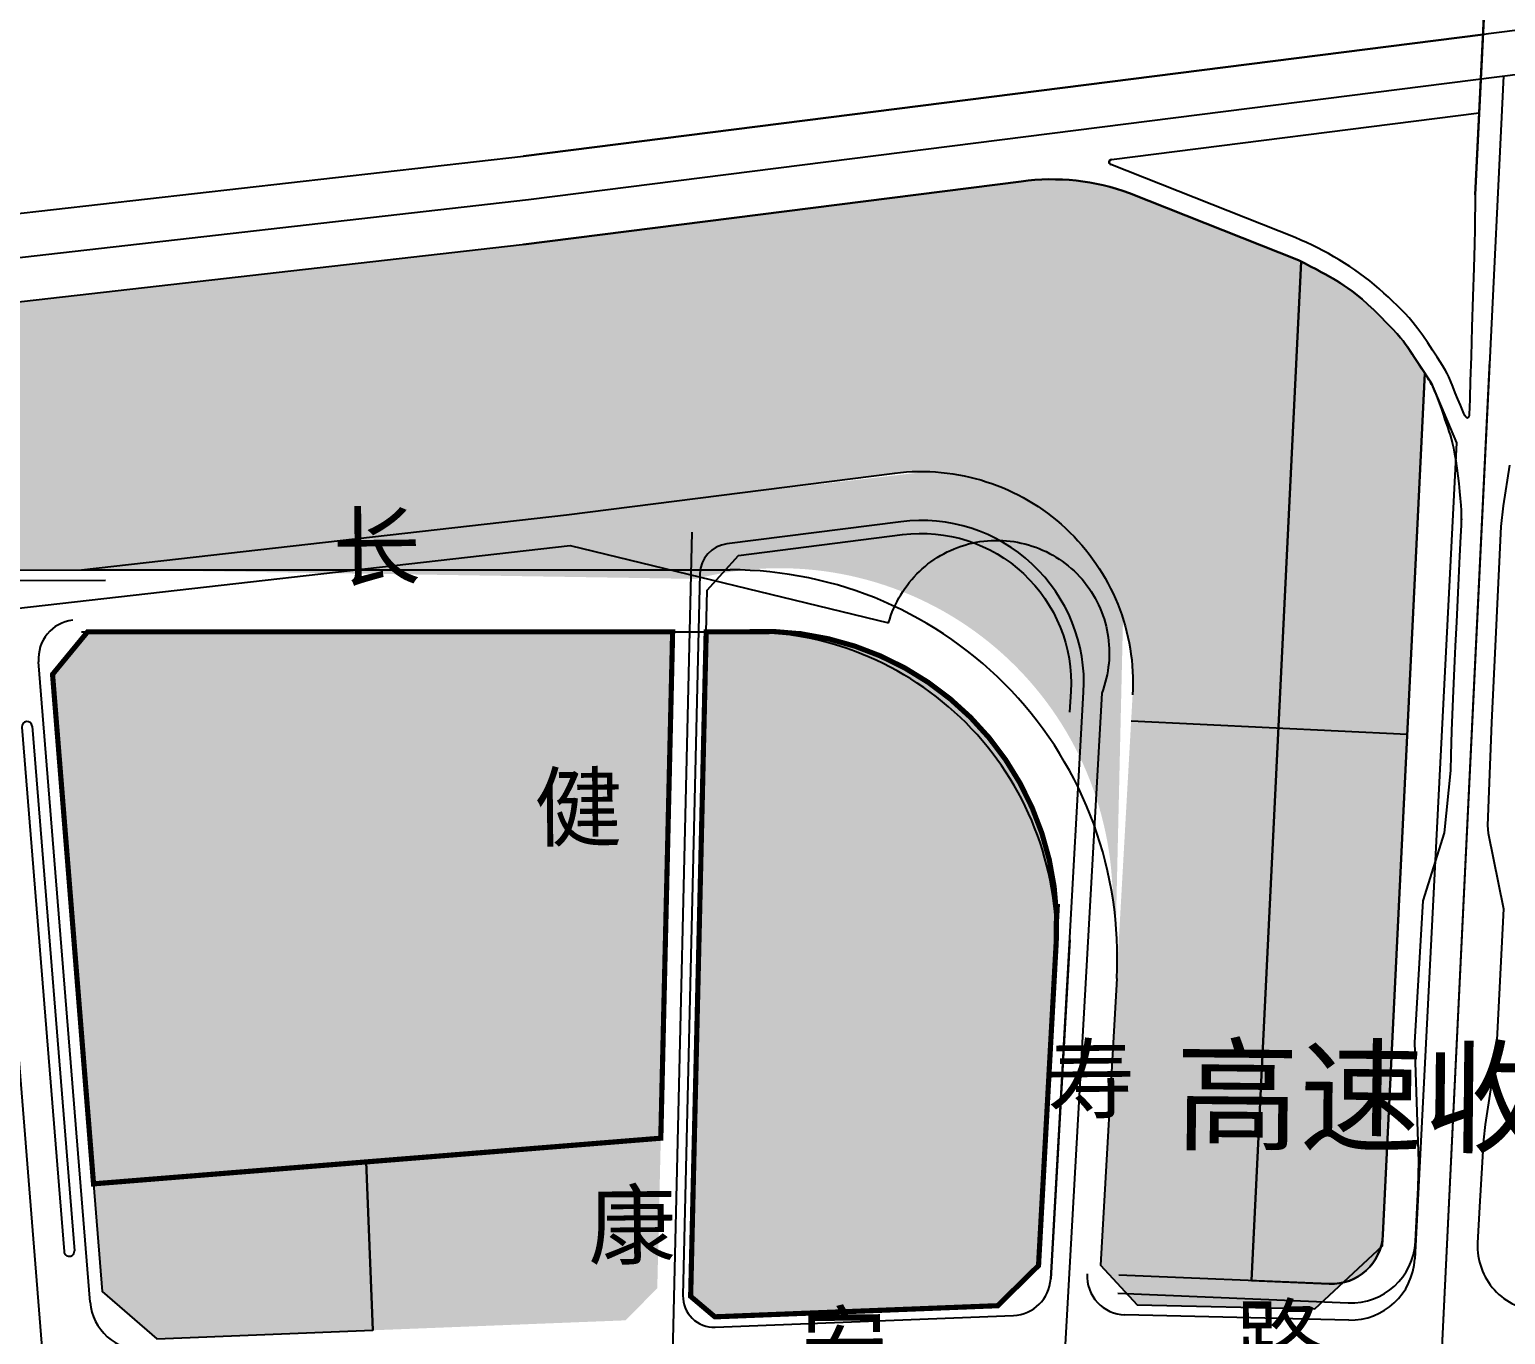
# Model space of a CAD drawing. Extents: x 2442 to 11417, y 1140 to 9206.
# Drawn here: x 5853 to 6425, y 7483 to 7989 of the extents above; entities that cross this region are included whole.
import ezdxf

# ---------------------------------------------------------------- set-up
doc = ezdxf.new("R2010")
doc.units = 0
doc.header["$LTSCALE"] = 1000
doc.header["$MEASUREMENT"] = 0
for name, pattern in [('CENTER', [50.800000000000004, 31.75, -6.35, 6.35, -6.35]), ('CENTER2', [28.575000000000003, 19.05, -3.175, 3.175, -3.175]), ('DASHDOT', [25.4, 12.7, -6.35, 0, -6.35])]:
    doc.linetypes.add(name, pattern=pattern)
for name, color, linetype in [('08-G22-防护绿地', 104, 'Continuous'), ('a-dlcenter', 1, 'CENTER'), ('DIM2', 5, 'Continuous'), ('DL-ZX', 1, 'Continuous'), ('FGX', 212, 'Continuous'), ('RD-中线', 7, 'DASHDOT'), ('RD-侧石线', 5, 'Continuous'), ('RD-红线', 1, 'Continuous'), ('RD-绿线', 3, 'Continuous'), ('YD-B1', 240, 'Continuous'), ('YD-G1', 100, 'Continuous'), ('YD-G2', 94, 'Continuous'), ('YD-U9', 144, 'Continuous'), ('用地线', 5, 'Continuous'), ('路名', 7, 'Continuous'), ('道路', 7, 'Continuous'), ('道路红线', 12, 'Continuous')]:
    doc.layers.add(name, color=color, linetype=linetype)
doc.styles.add('黑体', font='simhei.ttf')

msp = doc.modelspace()

# ---------------------------------------------------------------- hatches: boundary and pattern name
at = {"layer": '08-G22-防护绿地'}
h = msp.add_hatch(color=256, dxfattribs=at)
edge = h.paths.add_edge_path()
edge.add_line((6394.131728670283, 7855.824916985051), (6393.057483999981, 7857.480729000185))
edge.add_line((6393.057483999981, 7857.480729000185), (6391.814799000034, 7859.37088499943))
edge.add_line((6391.814799000034, 7859.37088499943), (6390.52870600007, 7861.314962999895))
edge.add_line((6390.52870600007, 7861.314962999895), (6389.297599999922, 7863.173597999256))
edge.add_line((6389.297599999922, 7863.173597999256), (6388.219879999702, 7864.807422999429))
edge.add_line((6388.219879999702, 7864.807422999429), (6387.352353999926, 7866.128289000077))
edge.add_line((6387.352353999926, 7866.128289000077), (6386.585489999965, 7867.25291500007))
edge.add_line((6386.585489999965, 7867.25291500007), (6385.768168000031, 7868.34923599988))
edge.add_line((6385.768168000031, 7868.34923599988), (6384.74926899996, 7869.585188000011))
edge.add_line((6384.74926899996, 7869.585188000011), (6383.377673999941, 7871.128707000045))
edge.add_line((6383.377673999941, 7871.128707000045), (6381.5512649999, 7873.092963000311))
edge.add_line((6381.5512649999, 7873.092963000311), (6379.363942000044, 7875.372061999922))
edge.add_line((6379.363942000044, 7875.372061999922), (6376.958604999891, 7877.805349000303))
edge.add_line((6376.958604999891, 7877.805349000303), (6374.478154999975, 7880.232164000206))
edge.add_line((6374.478154999975, 7880.232164000206), (6372.065492000043, 7882.491850999627))
edge.add_line((6372.065492000043, 7882.491850999627), (6369.837647999913, 7884.457055000142))
edge.add_line((6369.837647999913, 7884.457055000142), (6367.808169999993, 7886.133642999889))
edge.add_line((6367.808169999993, 7886.133642999889), (6365.964738000021, 7887.560783999948))
edge.add_line((6365.964738000021, 7887.560783999948), (6364.295029999994, 7888.777646000032))
edge.add_line((6364.295029999994, 7888.777646000032), (6362.786722999959, 7889.823400999836))
edge.add_line((6362.786722999959, 7889.823400999836), (6361.416094999891, 7890.738804999781))
edge.add_line((6361.416094999891, 7890.738804999781), (6360.11381700003, 7891.570963999757))
edge.add_line((6360.11381700003, 7891.570963999757), (6358.799158999958, 7892.368571999952))
edge.add_line((6358.799158999958, 7892.368571999952), (6357.391391000012, 7893.180323000052))
edge.add_line((6357.391391000012, 7893.180323000052), (6355.809783000044, 7894.054911000233))
edge.add_line((6355.809783000044, 7894.054911000233), (6353.995546000066, 7895.029195999807))
edge.add_line((6353.995546000066, 7895.029195999807), (6351.977652999944, 7896.092704999701))
edge.add_line((6351.977652999944, 7896.092704999701), (6349.80701700017, 7897.223132999999))
edge.add_line((6349.80701700017, 7897.223132999999), (6347.534554000078, 7898.398171999967))
edge.add_line((6347.534554000078, 7898.398171999967), (6346.173737399293, 7899.099465123567))
edge.add_line((6346.173737399293, 7899.099465123567), (6326.998326343157, 7504.121867221229))
edge.add_line((6326.998326343157, 7504.121867221229), (6357.106107571253, 7502.861540181981))
edge.add_arc((6357.942585186053, 7522.844040155706), 20.00000000000021, 267.6029689748493, 357.2205811418934)
edge.add_line((6377.919057589343, 7521.874220419551), (6394.131728670283, 7855.824916985051))
h = msp.add_hatch(color=256, dxfattribs=at)
edge = h.paths.add_edge_path()
edge.add_line((6394.131728670283, 7855.824916985051), (6393.057483999981, 7857.480729000185))
edge.add_line((6393.057483999981, 7857.480729000185), (6391.814799000034, 7859.37088499943))
edge.add_line((6391.814799000034, 7859.37088499943), (6390.52870600007, 7861.314962999895))
edge.add_line((6390.52870600007, 7861.314962999895), (6389.297599999922, 7863.173597999256))
edge.add_line((6389.297599999922, 7863.173597999256), (6388.219879999702, 7864.807422999429))
edge.add_line((6388.219879999702, 7864.807422999429), (6387.352353999926, 7866.128289000077))
edge.add_line((6387.352353999926, 7866.128289000077), (6386.585489999965, 7867.25291500007))
edge.add_line((6386.585489999965, 7867.25291500007), (6385.768168000031, 7868.34923599988))
edge.add_line((6385.768168000031, 7868.34923599988), (6384.74926899996, 7869.585188000011))
edge.add_line((6384.74926899996, 7869.585188000011), (6383.377673999941, 7871.128707000045))
edge.add_line((6383.377673999941, 7871.128707000045), (6381.5512649999, 7873.092963000311))
edge.add_line((6381.5512649999, 7873.092963000311), (6379.363942000044, 7875.372061999922))
edge.add_line((6379.363942000044, 7875.372061999922), (6376.958604999891, 7877.805349000303))
edge.add_line((6376.958604999891, 7877.805349000303), (6374.478154999975, 7880.232164000206))
edge.add_line((6374.478154999975, 7880.232164000206), (6372.065492000043, 7882.491850999627))
edge.add_line((6372.065492000043, 7882.491850999627), (6369.837647999913, 7884.457055000142))
edge.add_line((6369.837647999913, 7884.457055000142), (6367.808169999993, 7886.133642999889))
edge.add_line((6367.808169999993, 7886.133642999889), (6365.964738000021, 7887.560783999948))
edge.add_line((6365.964738000021, 7887.560783999948), (6364.295029999994, 7888.777646000032))
edge.add_line((6364.295029999994, 7888.777646000032), (6362.786722999959, 7889.823400999836))
edge.add_line((6362.786722999959, 7889.823400999836), (6361.416094999891, 7890.738804999781))
edge.add_line((6361.416094999891, 7890.738804999781), (6360.11381700003, 7891.570963999757))
edge.add_line((6360.11381700003, 7891.570963999757), (6358.799158999958, 7892.368571999952))
edge.add_line((6358.799158999958, 7892.368571999952), (6357.391391000012, 7893.180323000052))
edge.add_line((6357.391391000012, 7893.180323000052), (6355.809783000044, 7894.054911000233))
edge.add_line((6355.809783000044, 7894.054911000233), (6353.995546000066, 7895.029195999807))
edge.add_line((6353.995546000066, 7895.029195999807), (6351.977652999944, 7896.092704999701))
edge.add_line((6351.977652999944, 7896.092704999701), (6349.80701700017, 7897.223132999999))
edge.add_line((6349.80701700017, 7897.223132999999), (6347.534554000078, 7898.398171999967))
edge.add_line((6347.534554000078, 7898.398171999967), (6346.173737399293, 7899.099465123567))
edge.add_line((6346.173737399293, 7899.099465123567), (6326.998326343157, 7504.121867221229))
edge.add_line((6326.998326343157, 7504.121867221229), (6357.106107571253, 7502.861540181981))
edge.add_arc((6357.942585186053, 7522.844040155706), 20.00000000000021, 267.6029689748493, 357.2205811418934)
edge.add_line((6377.919057589343, 7521.874220419551), (6394.131728670283, 7855.824916985051))
at = {"layer": 'DL-ZX'}
msp.add_hatch(color=2, dxfattribs=at).paths.add_polyline_path([(6098.036722761748, 7559.333164243294), (6102.623673794127, 7755.60479743444), (5875.886403381592, 7755.604797434438), (5862.295411722414, 7739.095263977421), (5878.186441197908, 7541.639819249842)])
h = msp.add_hatch(color=5, dxfattribs=at)
edge = h.paths.add_edge_path()
edge.add_line((6131.304452332093, 7755.604797434439), (6115.627223457781, 7755.60479743444))
edge.add_line((6115.627223457781, 7755.60479743444), (6109.60769000206, 7498.034212079693))
edge.add_line((6109.60769000206, 7498.034212079693), (6118.988525720111, 7490.106973219392))
edge.add_line((6118.988525720111, 7490.106973219392), (6228.607460021271, 7494.421886021187))
edge.add_line((6228.607460021271, 7494.421886021187), (6244.437149234145, 7509.988260515875))
edge.add_line((6244.437149234145, 7509.988260515875), (6251.304452332093, 7635.604797434439))
edge.add_arc((6137.524655276476, 7641.825000378822), 113.9496956673726, 356.8708243917792, 453.1291756082208)
at = {"layer": 'YD-B1'}
msp.add_hatch(color=256, dxfattribs=at).paths.add_polyline_path([(6098.036722761746, 7559.333164243293), (5983.812800592419, 7550.140529842264), (5986.381357968705, 7484.887178214768), (6084.40738169639, 7488.745761108007), (6096.678464403301, 7501.214473979091)])
at = {"layer": 'YD-G1'}
msp.add_hatch(color=256, dxfattribs=at).paths.add_polyline_path([(5986.381357968692, 7484.887178215117), (5983.812800592419, 7550.140529842263), (5878.186441197051, 7541.639819249773), (5881.541101343068, 7499.956181817485), (5902.67061779588, 7481.592085567187)])
at = {"layer": 'YD-G2'}
msp.add_hatch(color=256, dxfattribs=at).paths.add_polyline_path([(6394.130880788678, 7855.807525939746), (6387.352350420533, 7866.128289001275), (6386.585486420605, 7867.252915001555), (6385.768164420664, 7868.349236001223), (6384.749265420654, 7869.585188001271), (6383.377670420705, 7871.128707000778), (6381.551261420535, 7873.092963001652), (6379.363938420545, 7875.372062001389), (6376.958601420596, 7877.805349000994), (6374.478151420617, 7880.232164001152), (6372.065488420545, 7882.491851000421), (6369.837644420426, 7884.457055001164), (6367.808166420455, 7886.133643001142), (6365.964734420484, 7887.56078400113), (6364.295026420572, 7888.777646001098), (6362.786719420343, 7889.823401000675), (6361.416091420382, 7890.73880500039), (6360.113813420499, 7891.570964000854), (6358.79915542046, 7892.368572001435), (6357.391387420575, 7893.180323001162), (6355.809779420393, 7894.054911001467), (6353.99554242034, 7895.029196001378), (6351.977649420429, 7896.092705000571), (6349.807013420776, 7897.223133000881), (6347.534550421093, 7898.398172000237), (6345.211173420455, 7899.595518001238), (6279.697773723417, 7925.571857285791, 0.122981962569938), (6237.727522734536, 7930.15535051385), (6048.84927801248, 7906.190598088664), (5829.786977447049, 7881.328573053665, 9.03387248859347e-05), (5825.800208818013, 7880.925597961012), (5833.964559307657, 7779.478711879962), (5873.461186128383, 7779.604797434439), (6061.497709253079, 7800.945615701249), (6188.705798734823, 7817.085697766011, -0.4686801681320818), (6280.898085290286, 7731.138780026771), (6280.329380675805, 7721.014951350567), (6387.334754823314, 7715.820043980895)])
h = msp.add_hatch(color=256, dxfattribs=at)
edge = h.paths.add_edge_path()
edge.add_line((6274.358382809456, 7638.604134230731), (6272.879285059684, 7660.041431086958))
edge.add_arc((6144.099781896093, 7651.156100318647), 129.0856674380363, 3.946951133961055, 104.5558280672741)
edge.add_line((6111.657554722377, 7776.098532798298), (5875.741350215507, 7779.794627479938))
edge.add_line((5875.741350215507, 7779.794627479938), (6206.31986111588, 7818.23392064875))
edge.add_arc((6213.798549193791, 7753.917088457634), 64.75017898405272, 11.195410423964972, 96.63250289021107, ccw=False)
edge.add_line((6277.316578309001, 7766.488709506097), (6274.358382809456, 7638.604134230731))
at = {"layer": 'YD-U9'}
msp.add_hatch(color=256, dxfattribs=at).paths.add_polyline_path([(6387.334754823314, 7715.820043980898), (6280.329380675805, 7721.014951350566), (6268.482180334822, 7510.116316996584), (6282.636758876732, 7494.788172014773), (6351.504065890449, 7493.17276085538), (6377.709465590651, 7517.557090987759)])

# ---------------------------------------------------------------- linework, layer by layer
at = {"layer": 'a-dlcenter', "color": 5, "linetype": 'CENTER2', "flags": 128}
msp.add_lwpolyline([(7323.430058504998, 3222.645616653081), (7362.880584287894, 3459.317995109134, 0.1449455495532406), (7266.264293723936, 4173.597912501935), (7197.330942365108, 4334.250000000002), (7117.755101327084, 4519.793948325749), (6889.242942365108, 5052.146000000002), (6889.242942365108, 5052.146000000002), (6649.411942365114, 5614.827500000001), (6525.377942365109, 5900.646000000002), (6445.866146999993, 6093.573545750114, -0.1035275902348998), (6361.427087000047, 6674.771469499916, -0.003724792020223695), (6361.427087000047, 6674.771469499916), (6377.874942365108, 7016.572000000001), (6386.858786088389, 7190.456176051236), (6419.394781638839, 7860.636821997102)], format="xyb", dxfattribs=at)
msp.add_lwpolyline([(7323.430058504998, 3222.645616653081), (7362.880584287894, 3459.317995109134, 0.1449455495532406), (7266.264293723936, 4173.597912501935), (7197.330942365108, 4334.250000000002), (7117.755101327084, 4519.793948325749), (6889.242942365108, 5052.146000000002), (6889.242942365108, 5052.146000000002), (6649.411942365114, 5614.827500000001), (6525.377942365109, 5900.646000000002), (6445.866146999993, 6093.573545750114, -0.1035275902348998), (6361.427087000047, 6674.771469499916, -0.003724792020223695), (6361.427087000047, 6674.771469499916), (6377.874942365108, 7016.572000000001), (6386.858786088389, 7190.456176051236), (6419.394781638839, 7860.636821997102)], format="xyb", dxfattribs=at)
at = {"layer": 'DL-ZX'}
msp.add_line((5873.461186128377, 7779.604797434438), (6124.95794381103, 7779.60479743444), dxfattribs=at)
at = {"layer": 'DL-ZX', "const_width": 2}
msp.add_lwpolyline([(6098.036722761748, 7559.333164243294), (6102.623673794127, 7755.60479743444), (5875.886403381592, 7755.604797434438), (5862.295411722414, 7739.095263977421), (5878.186441197908, 7541.639819249842)], close=True, dxfattribs=at)
msp.add_lwpolyline([(6131.304452332093, 7755.604797434439), (6115.627223457781, 7755.60479743444), (6109.60769000206, 7498.034212079693), (6118.988525720111, 7490.106973219392), (6228.607460021271, 7494.421886021187), (6244.437149234145, 7509.988260515875), (6251.304452332093, 7635.604797434439, 0.4465800910820805)], format="xyb", close=True, dxfattribs=at)
at = {"layer": 'DL-ZX'}
msp.add_arc((6124.95794381103, 7629.60479743444), 150, 356.7847969957405, 90, dxfattribs=at)
at = {"layer": 'FGX'}
for points in [[(6387.334754823307, 7715.820043980897), (6280.329380675805, 7721.014951350566)], [(6098.036722761748, 7559.333164243294), (5983.812800592419, 7550.140529842264), (5986.381357969203, 7484.887178215138)]]:
    msp.add_lwpolyline(points, dxfattribs=at)
msp.add_lwpolyline([(5983.812800592419, 7550.140529842264), (5878.186441197051, 7541.639819249773), (5881.541101343068, 7499.956181817486), (5902.67061779588, 7481.592085567188), (5986.381357968694, 7484.887178215118), (5983.812800592419, 7550.140529842264)], close=True, dxfattribs=at)
at = {"layer": 'RD-中线'}
msp.add_line((5834.760378374831, 7769.590188781344), (5868.822118036911, 7346.35291747333), dxfattribs=at)
at = {"layer": 'RD-中线', "flags": 128}
for points in [[(2473.781300400035, 6743.532823594392), (2524.590804514326, 6762.935142039066), (2616.887325921873, 6799.886644264371), (2751.057140934357, 6854.095192893273), (2811.445348738305, 6881.232423143316), (3047.655671404125, 6990.824432613137), (3136.260534385141, 7032.702897744521), (3229.825773115683, 7078.294981039266), (3367.66023050257, 7149.737136717602), (3502.953717170523, 7221.137262423589), (3823.819284868945, 7386.024624310316), (3917.128733376479, 7426.576667638546), (4038.798007324052, 7478.239926074897), (4128.544189756398, 7512.70131461285), (4165.467446266399, 7527.483776148802), (4212.113891943842, 7545.913252539628), (4288.278277497457, 7572.963404789091), (4365.734316644846, 7600.035645082671), (4441.939229316522, 7625.869983970987), (4483.712122002853, 7639.39678509272), (4534.090359790238, 7655.384604772473), (4558.680448335999, 7662.768203702817), (4656.862094908538, 7693.478494058444), (4756.347238285767, 7720.829151184308), (4802.33404680897, 7732.551445774373), (4901.668414570526, 7753.586640297863, -0.01997128627240731), (5209.990485058541, 7816.950801423667), (5216.305422979232, 7818.005384882844), (5284.300590530856, 7829.090223090687), (5370.384351078565, 7842.443257781362, -0.01037787082017066), (5827.975049966377, 7898.232067271832), (6046.820756021112, 7923.069510358559), (6432.233956105305, 7971.97049381935)], [(7321.535268033997, 3211.278373278205), (7342.31483092299, 3335.93954001361), (7362.880580739975, 3459.317995117642, 0.1449455495532406), (7266.264290170791, 4173.597912509584), (7197.330938810864, 4334.250000006755), (7117.755097771555, 4519.793948332595), (6889.242938805787, 5052.146000005348), (6889.242938805787, 5052.146000005348), (6649.411938801823, 5614.82750000377), (6525.377938799713, 5900.646000001925), (6445.866143433239, 6093.573545751888, -0.1035275902348998), (6361.4270834291, 6674.771469501242), (6361.4270834291, 6674.771469501242), (6377.874938791787, 7016.57200000093), (6386.858782513835, 7190.456176053151), (6424.753739770515, 7971.021408694319)], [(5835.268731872957, 7763.280689321579, -0.0001624529628811245), (5842.361653436983, 7763.998183354497), (6062.929607129117, 7789.031089393207), (6186.352028891939, 7759.096536485717, -1.051005460146974), (6268.916974283682, 7731.811817208058), (6254.739919578933, 7479.438143231251)]]:
    msp.add_lwpolyline(points, format="xyb", dxfattribs=at)
msp.add_lwpolyline([(6110.028177261345, 7794.231768236247), (6096.695261572806, 7223.72793706)], dxfattribs=at)
at = {"layer": 'RD-侧石线'}
for p, q in [((6413.728353924038, 7924.964555297764), (6420.325112433826, 8061.379322600356)), ((6420.325112433826, 8061.379322600356), (6413.728353924038, 7924.964555297764)), ((6272.686998294892, 7938.623054900523), (6415.263652673206, 7956.713090778621)), ((6343.899304420354, 7908.369197001562), (6272.444280996158, 7936.701415153208)), ((6279.697773723417, 7925.571857285791), (6345.211173420441, 7899.595518001237)), ((6413.728353924038, 7924.964555297764), (6413.525130420321, 7911.609579001562)), ((6413.728353924038, 7924.964555297764), (6413.728353924038, 7924.964555297764)), ((6413.525130420321, 7911.609579001562), (6413.37871642036, 7905.716413001622)), ((6346.092991420286, 7907.396163000982), (6343.899304420354, 7908.369197001562)), ((6348.280942420399, 7906.412149001069), (6346.092991420286, 7907.396163000982)), ((6350.45742342047, 7905.406173000576), (6348.280942420399, 7906.412149001069)), ((6413.37871642036, 7905.716413001622), (6413.120246420476, 7896.69241200106)), ((6352.616698420399, 7904.367254001279), (6350.45742342047, 7905.406173000576)), ((6354.753031420418, 7903.284411001697), (6352.616698420399, 7904.367254001279)), ((6356.861768420418, 7902.149404000873), (6354.753031420418, 7903.284411001697)), ((6358.942582420364, 7900.96495000139), (6356.861768420418, 7902.149404000873)), ((6360.996226420497, 7899.736506001364), (6358.942582420364, 7900.96495000139)), ((6345.211173420441, 7899.595518001237), (6347.534550420472, 7898.398172000722)), ((6347.534550420472, 7898.398172000722), (6349.807013420355, 7897.22313300118)), ((6349.807013420355, 7897.22313300118), (6351.977649420396, 7896.092705000657)), ((6351.977649420396, 7896.092705000657), (6353.995542420471, 7895.029196001291)), ((6353.995542420471, 7895.029196001291), (6355.809779420393, 7894.054911001412)), ((6363.023454420369, 7898.469532000953), (6360.996226420497, 7899.736506001364)), ((6365.025019420416, 7897.169483001427), (6363.023454420369, 7898.469532000953)), ((6367.001567420448, 7895.839556001013), (6365.025019420416, 7897.169483001427)), ((6368.953309420485, 7894.47389900149), (6367.001567420448, 7895.839556001013)), ((6370.880346420508, 7893.064396000968), (6368.953309420485, 7894.47389900149)), ((6413.120246420476, 7896.69241200106), (6412.783342420506, 7885.541032001645)), ((6355.809779420393, 7894.054911001412), (6357.391387420517, 7893.180323001164)), ((6357.391387420517, 7893.180323001164), (6358.799155420447, 7892.368572001424)), ((6358.799155420447, 7892.368572001424), (6360.113813420474, 7891.570964000847)), ((6360.113813420474, 7891.570964000847), (6361.416091420462, 7890.738805000413)), ((6361.416091420462, 7890.738805000413), (6362.786719420397, 7889.823401000634)), ((6362.786719420397, 7889.823401000634), (6364.295026420528, 7888.777646001115)), ((6364.295026420528, 7888.777646001115), (6365.964734420453, 7887.560784001109)), ((6372.782782420391, 7891.602933001698), (6370.880346420508, 7893.064396000968)), ((6374.660718420495, 7890.081395001617), (6372.782782420391, 7891.602933001698)), ((6376.51223842051, 7888.497620000935), (6374.660718420495, 7890.081395001617)), ((6378.327340420514, 7886.873246001368), (6376.51223842051, 7888.497620000935)), ((6365.964734420453, 7887.560784001109), (6367.808166420451, 7886.133643001126)), ((6367.808166420451, 7886.133643001126), (6369.837644420422, 7884.457055001168)), ((6369.837644420422, 7884.457055001168), (6372.065488420536, 7882.491851000428)), ((6380.094004420502, 7885.235866000706), (6378.327340420514, 7886.873246001368)), ((6381.800210420499, 7883.613070001471), (6380.094004420502, 7885.235866000706)), ((6383.433937420457, 7882.032451001195), (6381.800210420499, 7883.613070001471)), ((6412.783342420506, 7885.541032001645), (6412.413298420603, 7873.605233001381)), ((6372.065488420536, 7882.491851000428), (6374.478151420564, 7880.232164001205)), ((6374.478151420564, 7880.232164001205), (6376.958601420574, 7877.805349001051)), ((6376.958601420574, 7877.805349001051), (6379.3639384206, 7875.372062001476)), ((6384.993844420529, 7880.500291001611), (6383.433937420457, 7882.032451001195)), ((6386.521309420548, 7878.937647000814), (6384.993844420529, 7880.500291001611)), ((6388.068390420478, 7877.244268001959), (6386.521309420548, 7878.937647000814)), ((6389.687145420492, 7875.319904001036), (6388.068390420478, 7877.244268001959)), ((6379.3639384206, 7875.372062001476), (6381.551261420542, 7873.092963001616)), ((6381.551261420542, 7873.092963001616), (6383.377670420658, 7871.12870700083)), ((6391.429632420575, 7873.064303001379), (6389.687145420492, 7875.319904001036)), ((6393.319902420673, 7870.429222001911), (6391.429632420575, 7873.064303001379)), ((6412.413298420603, 7873.605233001381), (6412.055408420625, 7862.227974001702)), ((6383.377670420658, 7871.12870700083), (6384.749265420633, 7869.585188001271)), ((6384.749265420633, 7869.585188001271), (6385.768164420668, 7868.349236001231)), ((6385.768164420668, 7868.349236001231), (6386.585486420578, 7867.252915001551)), ((6386.585486420578, 7867.252915001551), (6387.352350420606, 7866.128289001213)), ((6387.352350420606, 7866.128289001213), (6396.600161405109, 7852.047882065541)), ((6395.269986420572, 7867.574444000807), (6393.319902420673, 7870.429222001911)), ((6397.163906420747, 7864.711761001568), (6395.269986420572, 7867.574444000807)), ((6398.885684420682, 7862.052963001523), (6397.163906420747, 7864.711761001568)), ((6400.319346420751, 7859.809842001014), (6398.885684420682, 7862.052963001523)), ((6412.055408420625, 7862.227974001702), (6411.754968420739, 7852.752214001308)), ((6401.388861420643, 7858.11861000131), (6400.319346420751, 7859.809842001014)), ((6402.17799042064, 7856.813164001445), (6401.388861420643, 7858.11861000131)), ((6402.810442420756, 7855.651824002143), (6402.17799042064, 7856.813164001445)), ((6403.409924420683, 7854.392908001632), (6402.810442420756, 7855.651824002143)), ((6404.100145420747, 7852.794735001283), (6403.409924420683, 7854.392908001632)), ((6396.600161405109, 7852.047882065541), (6406.492248886218, 7828.787445953488)), ((6404.968762420755, 7850.697616001724), (6404.100145420747, 7852.794735001283)), ((6405.959224420703, 7848.269837001252), (6404.968762420755, 7850.697616001724)), ((6411.754968420739, 7852.752214001308), (6411.545529420775, 7846.186946001654)), ((6406.978929420777, 7845.761672001202), (6405.959224420703, 7848.269837001252)), ((6407.935276420842, 7843.423401001153), (6406.978929420777, 7845.761672001202)), ((6408.735662420861, 7841.505298001251), (6407.935276420842, 7843.423401001153)), ((6411.545529420775, 7846.186946001654), (6411.41366842085, 7842.205288001549)), ((6409.311577420835, 7840.192047001286), (6408.735662420861, 7841.505298001251)), ((6409.690879420752, 7839.405952001287), (6409.311577420835, 7840.192047001286)), ((6409.925517420814, 7839.003725001706), (6409.690879420752, 7839.405952001287)), ((6410.067440420724, 7838.8420750012), (6409.925517420814, 7839.003725001706)), ((6410.168599420798, 7838.777713001386), (6410.067440420724, 7838.8420750012)), ((6410.271837420882, 7838.695723001824), (6410.168599420798, 7838.777713001386)), ((6410.383588420773, 7838.594675001363), (6410.271837420882, 7838.695723001824)), ((6410.501178420818, 7838.501516001206), (6410.383588420773, 7838.594675001363)), ((6410.621935420948, 7838.443189000996), (6410.501178420818, 7838.501516001206)), ((6410.743187420769, 7838.446640001697), (6410.621935420948, 7838.443189000996)), ((6410.862010420838, 7838.529371001237), (6410.743187420769, 7838.446640001697)), ((6410.974474420798, 7838.671124001625), (6410.862010420838, 7838.529371001237)), ((6411.076400420787, 7838.842196001385), (6410.974474420798, 7838.671124001625)), ((6411.163605420868, 7839.012887001196), (6411.076400420787, 7838.842196001385)), ((6411.231910420898, 7839.15349500173), (6411.163605420868, 7839.012887001196)), ((6411.282024420827, 7839.349412001198), (6411.231910420898, 7839.15349500173)), ((6411.334222420832, 7840.146393001349), (6411.282024420827, 7839.349412001198)), ((6411.41366842085, 7842.205288001549), (6411.334222420832, 7840.146393001349)), ((6406.492248886218, 7828.787445953488), (6390.241116119563, 7512.572413173396)), ((6426.932660420945, 7820.233796001453), (6424.536025421103, 7804.448245001397)), ((6424.536025421103, 7804.448245001397), (6423.669337421117, 7796.436762001614)), ((6423.669337421117, 7796.436762001614), (6421.400994421419, 7750.000000001732)), ((6421.400994421419, 7750.000000001732), (6419.960042421742, 7720.501293001321)), ((5876.861923927801, 7495.76889842932), (5856.884612447637, 7743.998815129527)), ((6419.960042421742, 7720.501293001321), (6418.477400421976, 7680.516325001981)), ((6418.477400421976, 7680.516325001981), (6418.674171421993, 7677.578376000948)), ((6418.674171421993, 7677.578376000948), (6424.661197422205, 7648.241689000886)), ((6424.661197422205, 7648.241689000886), (6421.826399422611, 7592.286564001163)), ((6256.538211931089, 7636.257919653601), (6249.154045679254, 7504.808249391046)), ((6421.826399422611, 7592.286564001163), (6417.576205422818, 7564.645562001644)), ((6417.576205422818, 7564.645562001644), (6416.835917422837, 7558.64516500155)), ((6416.835917422837, 7558.64516500155), (6415.317658423024, 7532.734451001211)), ((6415.317658423024, 7532.734451001211), (6414.621463396188, 7518.659524284571)), ((6364.687805561041, 7488.862411351764), (6277.908993016454, 7490.897970296145))]:
    msp.add_line(p, q, dxfattribs=at)
at = {"layer": 'RD-侧石线', "flags": 128}
for points in [[(4897.864535924695, 7770.158110247998, -0.01995157338209141), (5207.213054084636, 7833.722396747558), (5213.53766806846, 7834.778596091937), (5281.629991367856, 7845.879273009382), (5367.877737271596, 7859.257744578467, -0.01037775057956824), (5826.163042040276, 7915.135552360011), (6044.792234029719, 7939.948422628446), (6430.094161679846, 7988.835287912693)], [(4905.472902217512, 7737.015299309855, -0.01999112712901691), (5212.767866897937, 7800.17919789492), (5219.073177889944, 7801.232173673748), (5286.971189693741, 7812.30117317199), (5372.890888924998, 7825.628759200898, -0.01037799133717752), (5829.786977447049, 7881.328573053665), (6048.849278012447, 7906.190598088671), (6237.727522734536, 7930.15535051385, -0.122981962569938), (6279.697773723417, 7925.571857285791)], [(6249.15404574461, 7504.808250554962), (6261.92799286316, 7732.204422230475, 0.4686801681320804), (6191.097333680307, 7798.236810249648), (6123.637317250332, 7789.677525964299, 0.3710535461538795), (6113.151036091958, 7778.053333945171), (6106.614921724296, 7498.378702014356, 0.4327020890472664), (6119.083634595507, 7486.107619307449), (6234.767649274201, 7490.661270911433)]]:
    msp.add_lwpolyline(points, format="xyb", dxfattribs=at)
msp.add_lwpolyline([(5816.190678260809, 7775.42195172534), (5882.818142688084, 7775.634647377206)], dxfattribs=at)
at = {"layer": 'RD-侧石线'}
for centre, radius, start, end in [((6272.812868555317, 7937.63100818852), 1.000000000034541, 97.2310149870562, 248.3714652604336), ((5871.83627055115, 7745.202110586537), 15.00000000004044, 96.47496088060717, 184.6011940377363), ((6439.590936437839, 7517.424446951238), 24.99999999997145, 177.168258566334, 267.6029689761186), ((6365.274065936679, 7513.85553638179), 25.00000000002414, 268.6562670140038, 357.058005596776), ((6278.260749241792, 7505.893845314904), 15, 176.7847969992843, 268.6562670140038), ((6234.177663537725, 7505.649663648108), 15, 272.2541609796536, 356.7847969992843), ((5896.797468065834, 7497.37329237262), 20, 184.6011940377363, 272.2541609796536)]:
    msp.add_arc(centre, radius, start, end, dxfattribs=at)
at = {"layer": 'RD-红线'}
for p, q in [((5873.461186128377, 7755.604797434438), (6152.459480733685, 7755.60479743444)), ((6252.302072455363, 7649.99615425641), (6244.437149234145, 7509.988260515875)), ((6252.048508595053, 7645.482322282559), (6244.437149234294, 7509.988260516021)), ((6274.721831393601, 7621.191832668354), (6268.482180334824, 7510.116316996599)), ((6244.437149234145, 7509.988260515875), (6228.607460021271, 7494.421886021187)), ((6118.988525720111, 7490.106973219392), (6109.607690002058, 7498.034212079693)), ((6228.607460021271, 7494.421886021187), (6118.988525720111, 7490.106973219392))]:
    msp.add_line(p, q, dxfattribs=at)
msp.add_lwpolyline([(6268.48218033533, 7510.116316996571), (6268.482180335301, 7510.116316996066), (6282.636758876732, 7494.788172014772), (6351.504065890447, 7493.17276085538), (6377.709465590651, 7517.557090987759), (6394.131725090931, 7855.824916986778)], dxfattribs=at)
for points in [[(5873.461186127346, 7779.604797434321), (6061.497709253013, 7800.945615701244), (6188.705798734823, 7817.085697766011, -0.468680168132082), (6280.898085290286, 7731.138780026771)], [(6109.60769000206, 7498.034212079693), (6116.003555624628, 7771.707722555738), (6128.188484678802, 7785.214889961036), (6191.72668498175, 7793.27657669271, -0.4686801681320796), (6256.935863277075, 7732.484854389344), (6256.484431913032, 7724.448672385062)], [(4927.864782420107, 7639.539478638647, -0.02011050372573047), (5229.104395313034, 7701.522537577142), (5235.354089129072, 7702.566225386757), (5302.680596534636, 7713.542056001026), (5387.633682254047, 7726.719704066626, -0.009823741552723565), (5816.177909077433, 7779.42193134357), (5873.461186127333, 7779.604797434435)]]:
    msp.add_lwpolyline(points, format="xyb", dxfattribs=at)
msp.add_arc((6131.304452332093, 7635.604797434439), 120, 356.7847969953705, 90, dxfattribs=at)
at = {"layer": 'RD-绿线', "linetype": 'ByBlock'}
for p, q in [((5850.395760425145, 7718.667627378843), (5866.751632240765, 7515.436241503232)), ((5854.378907392933, 7719.037734620592), (5870.744577468988, 7515.684599560495))]:
    msp.add_line(p, q, dxfattribs=at)
at = {"layer": 'RD-绿线'}
for centre, radius, start, end in [((5852.38733390901, 7718.852680999717), 2.000152440276568, 5.308583620768323, 185.3085836207683), ((5868.748104854876, 7515.560420531864), 2.000330805154229, 183.5591673821147, 3.559167382114745)]:
    msp.add_arc(centre, radius, start, end, dxfattribs=at)
at = {"layer": '用地线', "flags": 128}
msp.add_lwpolyline([(6326.998326343159, 7504.121867221228), (6346.173737399291, 7899.09946512355)], dxfattribs=at)
msp.add_lwpolyline([(6326.998326343159, 7504.121867221228), (6346.173737399291, 7899.09946512355)], dxfattribs=at)
msp.add_lwpolyline([(6394.131728670283, 7855.824916985051), (6393.057483999981, 7857.480729000185), (6391.814799000034, 7859.37088499943), (6390.52870600007, 7861.314962999895), (6389.297599999922, 7863.173597999256), (6388.219879999702, 7864.807422999429), (6387.352353999926, 7866.128289000077), (6386.585489999965, 7867.25291500007), (6385.768168000031, 7868.34923599988), (6384.74926899996, 7869.585188000011), (6383.377673999941, 7871.128707000045), (6381.5512649999, 7873.092963000311), (6379.363942000044, 7875.372061999922), (6376.958604999891, 7877.805349000303), (6374.478154999975, 7880.232164000206), (6372.065492000043, 7882.491850999627), (6369.837647999913, 7884.457055000142), (6367.808169999993, 7886.133642999889), (6365.964738000021, 7887.560783999948), (6364.295029999994, 7888.777646000032), (6362.786722999959, 7889.823400999836), (6361.416094999891, 7890.738804999781), (6360.11381700003, 7891.570963999757), (6358.799158999958, 7892.368571999952), (6357.391391000012, 7893.180323000052), (6355.809783000044, 7894.054911000233), (6353.995546000066, 7895.029195999807), (6351.977652999944, 7896.092704999701), (6349.80701700017, 7897.223132999999), (6347.534554000078, 7898.398171999967), (6346.173737399293, 7899.099465123567), (6326.998326343157, 7504.121867221229), (6357.106107571253, 7502.861540181981, 0.4122601626954444), (6377.919057589343, 7521.874220419551)], format="xyb", close=True, dxfattribs=at)
msp.add_lwpolyline([(6394.131728670283, 7855.824916985051), (6393.057483999981, 7857.480729000185), (6391.814799000034, 7859.37088499943), (6390.52870600007, 7861.314962999895), (6389.297599999922, 7863.173597999256), (6388.219879999702, 7864.807422999429), (6387.352353999926, 7866.128289000077), (6386.585489999965, 7867.25291500007), (6385.768168000031, 7868.34923599988), (6384.74926899996, 7869.585188000011), (6383.377673999941, 7871.128707000045), (6381.5512649999, 7873.092963000311), (6379.363942000044, 7875.372061999922), (6376.958604999891, 7877.805349000303), (6374.478154999975, 7880.232164000206), (6372.065492000043, 7882.491850999627), (6369.837647999913, 7884.457055000142), (6367.808169999993, 7886.133642999889), (6365.964738000021, 7887.560783999948), (6364.295029999994, 7888.777646000032), (6362.786722999959, 7889.823400999836), (6361.416094999891, 7890.738804999781), (6360.11381700003, 7891.570963999757), (6358.799158999958, 7892.368571999952), (6357.391391000012, 7893.180323000052), (6355.809783000044, 7894.054911000233), (6353.995546000066, 7895.029195999807), (6351.977652999944, 7896.092704999701), (6349.80701700017, 7897.223132999999), (6347.534554000078, 7898.398171999967), (6346.173737399293, 7899.099465123567), (6326.998326343157, 7504.121867221229), (6357.106107571253, 7502.861540181981, 0.4122601626954444), (6377.919057589343, 7521.874220419551)], format="xyb", close=True, dxfattribs=at)
at = {"layer": '道路', "flags": 128}
for points in [[(6413.728357503849, 7924.964555296705), (6420.325116014566, 8061.379322598895), (6413.728357503849, 7924.964555296705)], [(6413.728357503849, 7924.964555296705), (6420.325116014566, 8061.379322598895), (6413.728357503849, 7924.964555296705)], [(6416.735057831253, 7987.140292796316), (6044.79223760949, 7939.948422629433)], [(6416.735057831253, 7987.140292796316), (6044.79223760949, 7939.948422629433)], [(6044.7921799746, 7905.675835598649), (6237.727468679439, 7930.15534320076)], [(6044.7921799746, 7905.675835598649), (6237.727468679439, 7930.15534320076)], [(6044.79223760949, 7905.675842911328), (6237.727526314335, 7930.155350513439)], [(6044.79223760949, 7905.675842911332), (6237.727526314331, 7930.155350513442)], [(6044.79223760949, 7905.675842911328), (6237.727526314335, 7930.155350513439)], [(6044.79223760949, 7905.675842911332), (6237.727526314331, 7930.155350513442)]]:
    msp.add_lwpolyline(points, close=True, dxfattribs=at)
for points in [[(6413.728357503849, 7924.964555296705), (6413.525133999996, 7911.609579000156), (6413.378719999979, 7905.716413000133), (6413.120249999978, 7896.692411999684), (6412.783346000011, 7885.541031999979), (6412.41330200003, 7873.605233000126), (6412.055411999987, 7862.227974000387), (6411.754972000024, 7852.752214000095), (6411.545532999968, 7846.186945999973), (6411.413672000053, 7842.205287999939), (6411.334226000006, 7840.146393000148), (6411.282027999987, 7839.349411999807), (6411.231914000062, 7839.15349500021), (6411.163609000039, 7839.012887000106), (6411.076403999992, 7838.842195999809), (6410.97447799996, 7838.671124000102), (6410.862014000013, 7838.529370999895), (6410.743190999958, 7838.446640000213), (6410.621939000033, 7838.44318899978), (6410.501181999978, 7838.501515999902), (6410.383591999998, 7838.594674999826), (6410.271841000009, 7838.695722999983), (6410.168602999998, 7838.777713000309), (6410.067443999986, 7838.842075000051), (6409.925520999997, 7839.003725000191), (6409.690882999974, 7839.405952000059), (6409.311581000045, 7840.192046999931), (6408.735665999993, 7841.505297999829), (6407.935280000034, 7843.423400999978), (6406.978933000006, 7845.761671999935), (6405.959227999963, 7848.269836999942), (6404.968766000005, 7850.697616000194), (6404.100149000005, 7852.794735000003), (6403.40992799995, 7854.392908000387), (6402.810446000018, 7855.651824000292), (6402.177993999969, 7856.813163999934), (6401.388864999986, 7858.118609999772), (6400.319350000005, 7859.809841999784), (6398.885688000009, 7862.052963000257), (6397.163910000061, 7864.711761000101), (6395.269989999942, 7867.574443999678), (6393.319906000048, 7870.429222000297), (6391.429635999957, 7873.064302999992), (6389.687149000005, 7875.319904000033), (6388.068393999944, 7877.244268000126), (6386.521313000005, 7878.937646999955), (6384.993847999955, 7880.50029100012), (6383.433940999967, 7882.032451000065), (6381.800214000046, 7883.613069999963), (6380.094007999985, 7885.235865999945), (6378.327343999932, 7886.873245999683), (6376.512242000026, 7888.497620000038), (6374.660722000001, 7890.081395000219), (6372.782785999938, 7891.602933000308), (6370.880349999992, 7893.064396000002), (6368.953313000035, 7894.473899000324), (6367.00157100003, 7895.839556000195), (6365.025022999966, 7897.169483000413), (6363.023457999981, 7898.469531999901), (6360.996230000048, 7899.736506000161), (6358.942585999961, 7900.964949999936), (6356.861772000033, 7902.149404000025), (6354.75303500006, 7903.284411000088), (6352.616702000028, 7904.367254000157), (6350.457427000045, 7905.406173000112), (6348.280946000014, 7906.412148999982), (6346.092994999955, 7907.39616300026), (6343.899307999993, 7908.369197000284), (6272.444284576024, 7936.701415152878, -0.7752634232281658), (6272.687001874809, 7938.623054899562), (6415.263656253215, 7956.713090777233)], [(6413.728357503849, 7924.964555296705), (6413.525133999996, 7911.609579000156), (6413.378719999979, 7905.716413000133), (6413.120249999978, 7896.692411999684), (6412.783346000011, 7885.541031999979), (6412.41330200003, 7873.605233000126), (6412.055411999987, 7862.227974000387), (6411.754972000024, 7852.752214000095), (6411.545532999968, 7846.186945999973), (6411.413672000053, 7842.205287999939), (6411.334226000006, 7840.146393000148), (6411.282027999987, 7839.349411999807), (6411.231914000062, 7839.15349500021), (6411.163609000039, 7839.012887000106), (6411.076403999992, 7838.842195999809), (6410.97447799996, 7838.671124000102), (6410.862014000013, 7838.529370999895), (6410.743190999958, 7838.446640000213), (6410.621939000033, 7838.44318899978), (6410.501181999978, 7838.501515999902), (6410.383591999998, 7838.594674999826), (6410.271841000009, 7838.695722999983), (6410.168602999998, 7838.777713000309), (6410.067443999986, 7838.842075000051), (6409.925520999997, 7839.003725000191), (6409.690882999974, 7839.405952000059), (6409.311581000045, 7840.192046999931), (6408.735665999993, 7841.505297999829), (6407.935280000034, 7843.423400999978), (6406.978933000006, 7845.761671999935), (6405.959227999963, 7848.269836999942), (6404.968766000005, 7850.697616000194), (6404.100149000005, 7852.794735000003), (6403.40992799995, 7854.392908000387), (6402.810446000018, 7855.651824000292), (6402.177993999969, 7856.813163999934), (6401.388864999986, 7858.118609999772), (6400.319350000005, 7859.809841999784), (6398.885688000009, 7862.052963000257), (6397.163910000061, 7864.711761000101), (6395.269989999942, 7867.574443999678), (6393.319906000048, 7870.429222000297), (6391.429635999957, 7873.064302999992), (6389.687149000005, 7875.319904000033), (6388.068393999944, 7877.244268000126), (6386.521313000005, 7878.937646999955), (6384.993847999955, 7880.50029100012), (6383.433940999967, 7882.032451000065), (6381.800214000046, 7883.613069999963), (6380.094007999985, 7885.235865999945), (6378.327343999932, 7886.873245999683), (6376.512242000026, 7888.497620000038), (6374.660722000001, 7890.081395000219), (6372.782785999938, 7891.602933000308), (6370.880349999992, 7893.064396000002), (6368.953313000035, 7894.473899000324), (6367.00157100003, 7895.839556000195), (6365.025022999966, 7897.169483000413), (6363.023457999981, 7898.469531999901), (6360.996230000048, 7899.736506000161), (6358.942585999961, 7900.964949999936), (6356.861772000033, 7902.149404000025), (6354.75303500006, 7903.284411000088), (6352.616702000028, 7904.367254000157), (6350.457427000045, 7905.406173000112), (6348.280946000014, 7906.412148999982), (6346.092994999955, 7907.39616300026), (6343.899307999993, 7908.369197000284), (6272.444284576024, 7936.701415152878, -0.7752634232281658), (6272.687001874809, 7938.623054899562), (6415.263656253215, 7956.713090777233)], [(6275.218287356554, 7499.283275622531), (6364.492201057281, 7495.546224177822, 0.4115197984515264), (6390.505239175123, 7519.24885514239), (6391.580000000016, 7540.287000000011), (6391.809999999998, 7550.265999999829), (6390.21817399998, 7596.471525999717), (6393.447903017624, 7651.275061691424), (6401.768999999971, 7677.669999999925), (6404.256330914095, 7701.853009802719), (6404.387220999983, 7707.81607099995), (6404.650631999946, 7717.156793999951), (6405.134808000003, 7729.73842700012), (6405.782988000021, 7744.368102000095), (6406.050060000038, 7750), (6406.499901000003, 7759.486075999681), (6407.190278999973, 7773.532602999825), (6407.75885100005, 7784.947941999882), (6408.134221000015, 7792.581145999953), (6408.340497999976, 7796.91647200007), (6408.425663000031, 7798.846974000335), (6408.437697999936, 7799.265707000159), (6408.42458500003, 7799.06572500011), (6408.423621000024, 7799.000409000088), (6408.429361999966, 7799.264441999607), (6408.425677999971, 7799.912835999858), (6408.396439000033, 7801.000599999912), (6408.325514999975, 7802.582744000014), (6408.199620999978, 7804.684054000303), (6408.016851000022, 7807.208413999993), (6407.778142000025, 7810.029484000057), (6407.484434000042, 7813.020925999619), (6407.136662999983, 7816.056398000102), (6406.738203999994, 7819.020606999751), (6406.302168000024, 7821.84244300006), (6405.844102999952, 7824.461840999778), (6405.379556999949, 7826.818736999761), (6404.924077000062, 7828.853066999931), (6404.48775900004, 7830.536379999947), (6404.058894999966, 7831.966682000086), (6403.620327000041, 7833.273591999896), (6403.154897, 7834.586729000323), (6402.645444999973, 7836.035713000223), (6402.081237000006, 7837.711204000283), (6401.477232999983, 7839.548025999684), (6400.854818000051, 7841.442043999676), (6400.235375999997, 7843.289122000337), (6399.640292000026, 7844.985125000123), (6399.086292000022, 7846.4502770002), (6398.571476000012, 7847.702236999758), (6398.089283999987, 7848.783024000004), (6397.633159000019, 7849.734654000029), (6397.196540999983, 7850.59914700035), (6396.765527000069, 7851.424110000022), (6396.296832999971, 7852.27950800024), (6395.73982700007, 7853.240896000061), (6395.04388100002, 7854.38382899994), (6394.158364000032, 7855.783861999866), (6393.05748399999, 7857.480729000177), (6391.814798999985, 7859.370884999633), (6390.52870600007, 7861.314962999895), (6389.297599999991, 7863.173597999848), (6388.219880000048, 7864.807422999758), (6387.352353999973, 7866.128289000131), (6386.585489999969, 7867.252915000077), (6385.768168000039, 7868.349235999864), (6384.749268999964, 7869.585187999997), (6383.377673999988, 7871.128707000054), (6381.551264999958, 7873.092963000294), (6379.363942000025, 7875.37206199998), (6376.958604999993, 7877.805349000264), (6374.478155000019, 7880.232164000161), (6372.065492000023, 7882.49185099965), (6369.837647999928, 7884.457055000123), (6367.808169999975, 7886.133642999921), (6365.96473800001, 7887.560783999972), (6364.295030000038, 7888.777646000031), (6362.786722999939, 7889.823400999885), (6361.416094999993, 7890.738804999739), (6360.113817000005, 7891.570963999722), (6358.799158999987, 7892.368571999948), (6357.391391000012, 7893.180323000066), (6355.809782999975, 7894.054911000188), (6353.99554600002, 7895.029195999727), (6351.97765299998, 7896.092704999726), (6349.807016999985, 7897.22313300008), (6347.534554000013, 7898.398171999957), (6345.211177000019, 7899.595517999958), (6279.697777303212, 7925.571857285649, 0.1229819625696183), (6237.727526314342, 7930.15535051344)], [(6275.218287356554, 7499.283275622531), (6364.492201057281, 7495.546224177822, 0.4115197984515264), (6390.505239175123, 7519.24885514239), (6391.580000000016, 7540.287000000011), (6391.809999999998, 7550.265999999829), (6390.21817399998, 7596.471525999717), (6393.447903017624, 7651.275061691424), (6401.768999999971, 7677.669999999925), (6404.256330914095, 7701.853009802719), (6404.387220999983, 7707.81607099995), (6404.650631999946, 7717.156793999951), (6405.134808000003, 7729.73842700012), (6405.782988000021, 7744.368102000095), (6406.050060000038, 7750), (6406.499901000003, 7759.486075999681), (6407.190278999973, 7773.532602999825), (6407.75885100005, 7784.947941999882), (6408.134221000015, 7792.581145999953), (6408.340497999976, 7796.91647200007), (6408.425663000031, 7798.846974000335), (6408.437697999936, 7799.265707000159), (6408.42458500003, 7799.06572500011), (6408.423621000024, 7799.000409000088), (6408.429361999966, 7799.264441999607), (6408.425677999971, 7799.912835999858), (6408.396439000033, 7801.000599999912), (6408.325514999975, 7802.582744000014), (6408.199620999978, 7804.684054000303), (6408.016851000022, 7807.208413999993), (6407.778142000025, 7810.029484000057), (6407.484434000042, 7813.020925999619), (6407.136662999983, 7816.056398000102), (6406.738203999994, 7819.020606999751), (6406.302168000024, 7821.84244300006), (6405.844102999952, 7824.461840999778), (6405.379556999949, 7826.818736999761), (6404.924077000062, 7828.853066999931), (6404.48775900004, 7830.536379999947), (6404.058894999966, 7831.966682000086), (6403.620327000041, 7833.273591999896), (6403.154897, 7834.586729000323), (6402.645444999973, 7836.035713000223), (6402.081237000006, 7837.711204000283), (6401.477232999983, 7839.548025999684), (6400.854818000051, 7841.442043999676), (6400.235375999997, 7843.289122000337), (6399.640292000026, 7844.985125000123), (6399.086292000022, 7846.4502770002), (6398.571476000012, 7847.702236999758), (6398.089283999987, 7848.783024000004), (6397.633159000019, 7849.734654000029), (6397.196540999983, 7850.59914700035), (6396.765527000069, 7851.424110000022), (6396.296832999971, 7852.27950800024), (6395.73982700007, 7853.240896000061), (6395.04388100002, 7854.38382899994), (6394.158364000032, 7855.783861999866), (6393.05748399999, 7857.480729000177), (6391.814798999985, 7859.370884999633), (6390.52870600007, 7861.314962999895), (6389.297599999991, 7863.173597999848), (6388.219880000048, 7864.807422999758), (6387.352353999973, 7866.128289000131), (6386.585489999969, 7867.252915000077), (6385.768168000039, 7868.349235999864), (6384.749268999964, 7869.585187999997), (6383.377673999988, 7871.128707000054), (6381.551264999958, 7873.092963000294), (6379.363942000025, 7875.37206199998), (6376.958604999993, 7877.805349000264), (6374.478155000019, 7880.232164000161), (6372.065492000023, 7882.49185099965), (6369.837647999928, 7884.457055000123), (6367.808169999975, 7886.133642999921), (6365.96473800001, 7887.560783999972), (6364.295030000038, 7888.777646000031), (6362.786722999939, 7889.823400999885), (6361.416094999993, 7890.738804999739), (6360.113817000005, 7891.570963999722), (6358.799158999987, 7892.368571999948), (6357.391391000012, 7893.180323000066), (6355.809782999975, 7894.054911000188), (6353.99554600002, 7895.029195999727), (6351.97765299998, 7896.092704999726), (6349.807016999985, 7897.22313300008), (6347.534554000013, 7898.398171999957), (6345.211177000019, 7899.595517999958), (6279.697777303212, 7925.571857285649, 0.1229819625696183), (6237.727526314342, 7930.15535051344)], [(6426.932664000022, 7820.233796000015), (6424.53602900001, 7804.448245000094), (6423.669340999972, 7796.436761999968), (6421.400997999939, 7750), (6419.960046000022, 7720.501292999834), (6418.477404000005, 7680.516325000208), (6418.674174999993, 7677.578375999816), (6424.661201000039, 7648.241688999813), (6421.826402999985, 7592.286563999951), (6417.576209000021, 7564.645562000107), (6416.835920999991, 7558.645165000111), (6415.317662000016, 7532.734450999647), (6414.621466973062, 7518.659524282982, 0.4164375306493917), (6438.545342996265, 7492.446321982412)]]:
    msp.add_lwpolyline(points, format="xyb", dxfattribs=at)
at = {"layer": '道路红线', "flags": 128}
msp.add_lwpolyline([(6394.131728670283, 7855.824916985052), (6377.919057589343, 7521.874220419551, -0.4122601626954444), (6357.106107571253, 7502.861540181981), (6275.511054521734, 7506.277150613319)], format="xyb", dxfattribs=at)
msp.add_lwpolyline([(6394.131728670283, 7855.824916985052), (6377.919057589343, 7521.874220419551, -0.4122601626954444), (6357.106107571253, 7502.861540181981), (6275.511054521734, 7506.277150613319)], format="xyb", dxfattribs=at)

# ---------------------------------------------------------------- texts
at = {"layer": 'DIM2', "style": '黑体'}
msp.add_text('高速收费', height=35.27999999999999, rotation=359.4515600111367, dxfattribs=at).set_placement((6297.270819380588, 7558.512789276429))
at = {"layer": '路名', "style": '黑体'}
for s, p in [('长', (5971.037510396796, 7775.772788436456)), ('健', (6049.11567968356, 7674.909416157436)), ('寿', (6247.780528480331, 7569.505622990714)), ('康', (6069.999233871604, 7512.945082175348)), ('康', (6069.999233871604, 7512.945082175348)), ('安', (6152.225612908471, 7466.124995541782)), ('安', (6152.225612908471, 7466.124995541782)), ('路', (6320.843608428102, 7468.821732949294))]:
    msp.add_text(s, height=25, rotation=0.5484399892900174, dxfattribs=at).set_placement(p)

doc.saveas('drawing.dxf')
